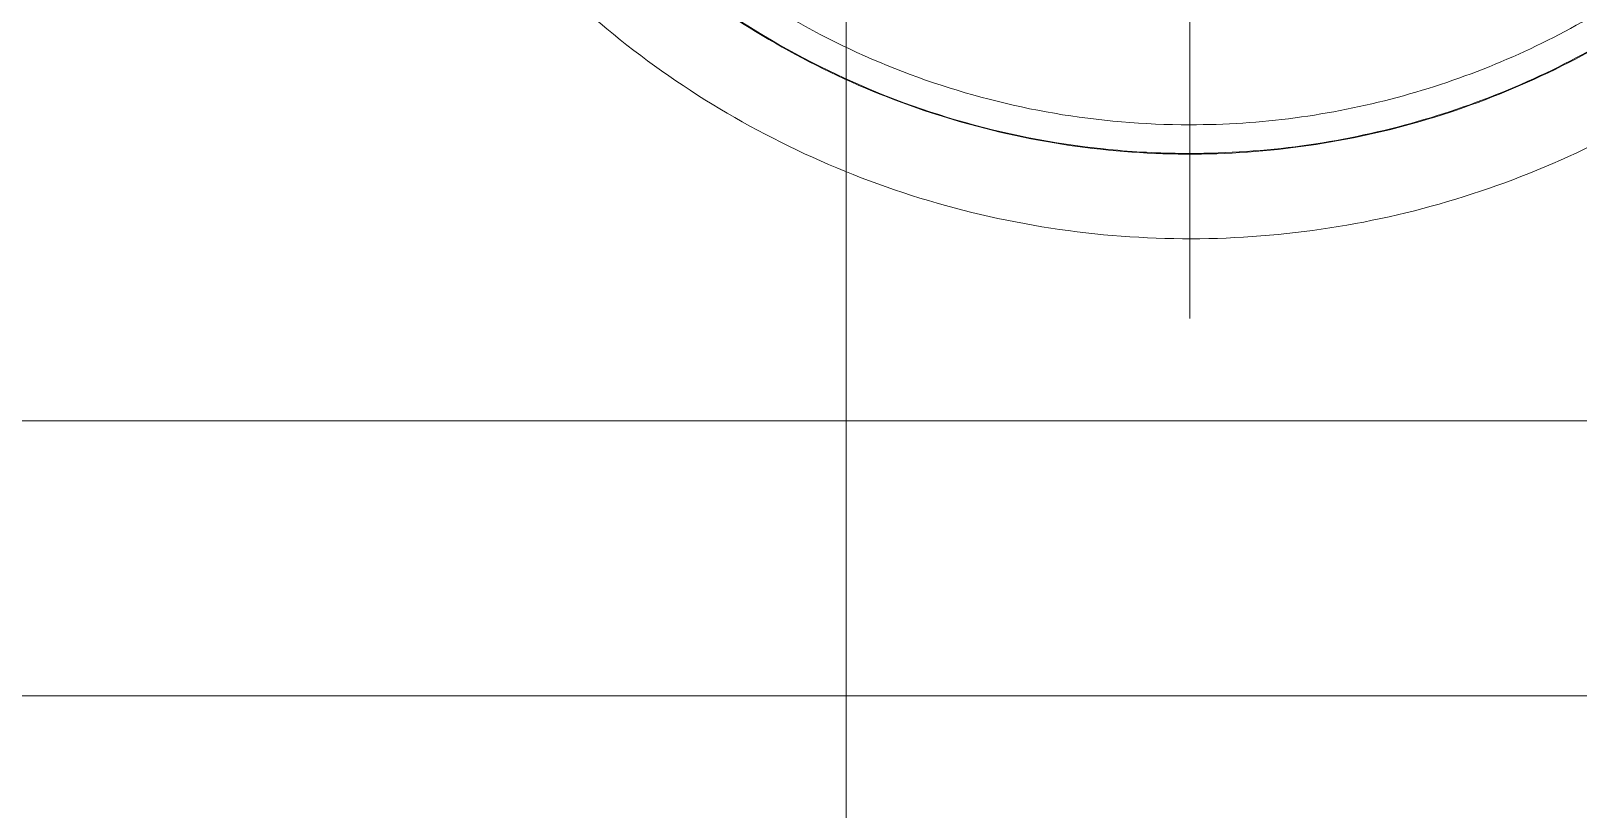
# Model space of a CAD drawing. Extents: x -681219 to -550379, y -242630 to -158199.
# Drawn here: x -644548 to -643423, y -208799 to -208233 of the extents above; entities that cross this region are included whole.
import ezdxf
from ezdxf.lldxf.tags import DXFTag

# ---------------------------------------------------------------- set-up
doc = ezdxf.new("R2010")
doc.units = 0
doc.header["$LTSCALE"] = 1000
doc.linetypes.add('DASHED2', pattern=[9.525, 6.35, -3.175])
doc.layers.get('0').update_dxf_attribs({"linetype": 'CONTINUOUS'})
for name, color, linetype, lineweight in [('famsun', 7, 'CONTINUOUS', 0), ('future', 4, 'DASHED2', 0), ('轴网_轴线', 1, 'CENTER2', 0)]:
    doc.layers.add(name, color=color, linetype=linetype, lineweight=lineweight)
tags = doc.linetypes.add('CENTER2', pattern=[28.575, 19.05, -3.175, 3.175, -3.175]).pattern_tags.tags
tags[10:11] = [DXFTag(74, 4), DXFTag(75, 0), DXFTag(340, '0'), DXFTag(46, 0.0), DXFTag(50, 0.0), DXFTag(44, 0.0), DXFTag(45, 0.0)]
tags[8:9] = [DXFTag(74, 4), DXFTag(75, 0), DXFTag(340, '0'), DXFTag(46, 0.0), DXFTag(50, 0.0), DXFTag(44, 0.0), DXFTag(45, 0.0)]
tags[6:7] = [DXFTag(74, 4), DXFTag(75, 0), DXFTag(340, '0'), DXFTag(46, 0.0), DXFTag(50, 0.0), DXFTag(44, 0.0), DXFTag(45, 0.0)]
tags[4:5] = [DXFTag(74, 4), DXFTag(75, 0), DXFTag(340, '0'), DXFTag(46, 0.0), DXFTag(50, 0.0), DXFTag(44, 0.0), DXFTag(45, 0.0)]

# ---------------------------------------------------------------- blocks, each defined once
blk = doc.blocks.new('轴网FB0EDE194AE0F5E0')
at = {"layer": '轴网_轴线'}
blk.add_line((20000, -1200), (20000, 23700), dxfattribs=at)
blk = doc.blocks.new('Slurry tank 1000l-V')
at = {"color": 8, "linetype": 'CENTER2'}
blk.add_line((0, 723), (0, -768.6), dxfattribs=at)
for radius, start, end in [(665, 323.2686, 173.2058), (603.5, 327.3873, 171.961), (603, 90, 171.9541), (603, 327.4643, 90), (582.2, 90, 166.0308), (582.2, 330.881, 90)]:
    blk.add_arc((0, 0), radius, start, end)

msp = doc.modelspace()

# ---------------------------------------------------------------- linework, layer by layer
at = {"layer": 'famsun'}
for p, q in [((-649555.4609, -208516.6983), (-638555.4609, -208516.6983)), ((-649355.4609, -208716.6983), (-638555.4609, -208716.6983))]:
    msp.add_line(p, q, dxfattribs=at)

# ---------------------------------------------------------------- block references
at = {"layer": 'famsun', "xscale": -1}
msp.add_blockref('轴网FB0EDE194AE0F5E0', (-623955.4609, -226916.6983), dxfattribs=at)
at = {"layer": 'future', "xscale": -1, "rotation": 180}
msp.add_blockref('Slurry tank 1000l-V', (-643705.6313, -207719.4401), dxfattribs=at)

doc.saveas('drawing.dxf')
